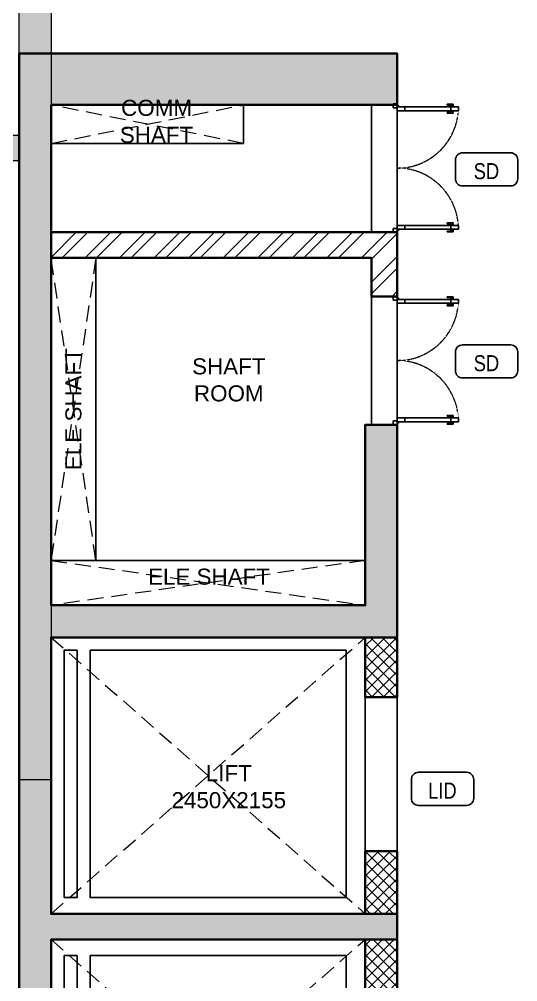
# Model space of a CAD drawing. Header units: millimetres. Extents: x 94643 to 134206, y 115494 to 180803.
# Drawn here: x 111212 to 115100, y 141644 to 149146 of the extents above; entities that cross this region are included whole.
import ezdxf
from ezdxf.enums import TextEntityAlignment as Align

# ---------------------------------------------------------------- set-up
doc = ezdxf.new("R2010")
doc.units = ezdxf.units.MM
doc.linetypes.add('( Hidden )', pattern=[0.375, 0.25, -0.125])
doc.linetypes.add('Core & corridor$0$Core_FF & Typical_TD$0$DASHED', pattern=[0.75, 0.5, -0.25])
for name, color, linetype in [('A-Door', 11, 'Continuous'), ('A-Elevation 10', 8, 'Continuous'), ('A-Hatch', 252, 'Continuous'), ('A-Shaft', 8, 'Continuous'), ('A-Text Main', 44, 'Continuous')]:
    doc.layers.add(name, color=color, linetype=linetype)
doc.layers.add('A-Wall', color=240, linetype='Continuous', lineweight=35)
doc.styles.add('2024-08-29_TOWER-A$0$simplex-0.8', font='simplex.shx', dxfattribs={"width": 0.8})
doc.styles.add('ARIAL', font='ARIALN.TTF')
doc.styles.add('Core & corridor$0$Standard', font='arial.ttf')

# ---------------------------------------------------------------- blocks, each defined once
blk = doc.blocks.new('Core & corridor$0$Core_FF & Typical_TD$0$bshdj')
for p, q in [((-2287, 1074), (-2240, 1074)), ((-2287, 1074), (-2287, 968)), ((-2273, 968), (-2264, 1074)), ((-2265, 1054), (-2240, 1054)), ((-2240, 1168), (-2240, 75)), ((-2173, 1168), (-2240, 1168)), ((-2173, 1034), (-2240, 1034)), ((-2173, 75), (-2173, 1168)), ((-2127, 1074), (-2173, 1074)), ((-2148, 1054), (-2173, 1054)), ((-2140, 968), (-2150, 1074)), ((-2127, 1074), (-2127, 968)), ((-167, 1074), (-167, 968)), ((-167, 1074), (-120, 1074)), ((-153, 968), (-143, 1074)), ((-145, 1054), (-120, 1054)), ((-120, 75), (-120, 1168)), ((-120, 1168), (-53, 1168)), ((-120, 1034), (-53, 1034)), ((-53, 1168), (-53, 75)), ((-7, 1074), (-53, 1074)), ((-28, 1054), (-53, 1054)), ((-20, 968), (-30, 1074)), ((-7, 1074), (-7, 968)), ((-2287, 968), (-2273, 968)), ((-2127, 968), (-2140, 968)), ((-167, 968), (-153, 968)), ((-7, 968), (-20, 968)), ((-2173, 208), (-2240, 208)), ((-120, 208), (-53, 208)), ((-2293, 0), (-2293, 75)), ((-2293, 75), (-2240, 75)), ((-2227, 0), (-2293, 0)), ((-2273, 88), (-2233, 88)), ((-2253, 108), (-2253, 68)), ((-2240, 75), (-2240, 67)), ((-2240, 75), (-2173, 75)), ((-2240, 67), (-2227, 67)), ((-2227, 67), (-2227, 0)), ((-53, 75), (-120, 75)), ((-120, 75), (-120, 75)), ((-67, 67), (-67, 0)), ((-53, 67), (-67, 67)), ((-67, 0), (0, 0)), ((-20, 88), (-60, 88)), ((0, 75), (-53, 75)), ((-53, 75), (-53, 67)), ((-40, 108), (-40, 68)), ((0, 0), (0, 75))]:
    blk.add_line(p, q)
for centre in [(-2253, 88), (-40, 88)]:
    blk.add_circle(centre, 13.3)
at = {"linetype": 'Core & corridor$0$Core_FF & Typical_TD$0$DASHED', "lineweight": 0}
for centre, start, end in [((-2243, 73), 0.0822, 86.3506), ((-50, 73), 93.6494, 179.9178)]:
    blk.add_arc(centre, 1097, start, end, dxfattribs=at)
blk = doc.blocks.new('Core & corridor$0$A$C436b777d')
at = {"layer": 'A-Elevation 10'}
h = blk.add_hatch(dxfattribs=at)
h.set_pattern_fill('ANSI32', color=8, scale=20)
h.set_pattern_definition([(45, (27573.86, 93), (-134.7038, 134.7038), []), (45, (27663.66, 93), (-134.7038, 134.7038), [])])
h.paths.add_polyline_path([(250.2, -4265), (2750, -4265), (2750, -4565), (2950, -4565), (2950, -4065), (250.1, -4065)])
at = {"layer": 'A-Hatch'}
h = blk.add_hatch(color=256, dxfattribs=at)
h.dxf.hatch_style = 1
h.paths.add_polyline_path([(250, -3072.7), (2950, -3072.6), (2950, -2672.7), (0.5, -2672.7), (0.5, -12132.6), (2950, -12132.7), (2950, -11732.7), (250.5, -11732.7), (250.5, -9577.7), (2950, -9577.7), (2950, -9377.8), (250.5, -9377.7), (250.5, -7222.7), (2950, -7222.7), (2950, -5565), (2700, -5565), (2700.2, -6972.7), (250.5, -6972.7)])
h.paths.add_polyline_path([(3300, 6580.6), (3300, 9502.1), (3500, 9502.1), (3500.1, 35), (0.4, 35), (0.5, 6682.1), (250, 6682.1), (250.5, 435), (3300.5, 435)])
edge = h.paths.add_edge_path()
edge.add_line((3300, 14502.1), (2580, 14502.1))
edge.add_line((2580, 14502.1), (2580, 15744))
edge.add_line((2580, 15744), (3500, 15744))
edge.add_line((3500, 15744), (3500, 16044))
edge.add_line((3500, 16044), (2380, 16044))
edge.add_line((2380, 16044), (2380, 14502.1))
edge.add_line((2380, 14502.1), (0.5, 14502.1))
edge.add_line((0.5, 14502.1), (0.5, 7866.6))
edge.add_line((0.5, 7866.6), (250.5, 7866.6))
edge.add_line((250.5, 7866.6), (250.5, 14102.1))
edge.add_line((250.5, 14102.1), (2380, 14102.1))
edge.add_line((2380, 14102.1), (2380, 10852.1))
edge.add_line((2380, 10852.1), (2580, 10852.1))
edge.add_line((2580, 10852.1), (2580, 14102.1))
edge.add_line((2580, 14102.1), (3300, 14102.1))
edge.add_line((3300, 14102.1), (3300, 10702.1))
edge.add_line((3300, 10702.1), (3500, 10702.1))
edge.add_line((3500, 10702.1), (3500, 14502.1))
edge.add_line((3500, 14502.1), (2580, 14502.1))
h = blk.add_hatch(dxfattribs=at)
h.set_pattern_fill('ANSI37', color=256, scale=20)
h.set_pattern_definition([(45, (27573.86, 93), (-44.90128, 44.90128), []), (135, (27573.86, 93), (-44.90128, -44.90128), [])])
h.paths.add_polyline_path([(2700, -11267.7), (2950, -11267.7), (2950, -11732.7), (2700, -11732.7)])
h.paths.add_polyline_path([(2700, -9577.7), (2950, -9577.7), (2950, -10067.7), (2700, -10067.7)])
h.paths.add_polyline_path([(2700, -8887.7), (2950, -8887.7), (2950, -9377.7), (2700, -9377.7)])
h.paths.add_polyline_path([(2950, -7687.7), (2700, -7687.7), (2700, -7222.7), (2950, -7222.7)])
at = {"layer": 'A-Elevation 10'}
for points in [[(250, -3072.7), (1750, -3072.6), (1750, -3372.6), (250, -3372.6)], [(250, -6622.7), (250.2, -4265), (600, -4265), (600, -6622.7)], [(250, -6622.7), (2700, -6622.7), (2700.2, -6972.7), (250, -6972.7)], [(351.7, -9251), (453.3, -9251), (453.3, -7322.7), (351.7, -7322.7)], [(555, -7322.7), (555, -9251), (2550, -9251), (2550, -7322.7)], [(351.7, -11631), (453.3, -11631), (453.3, -9702.7), (351.7, -9702.7)], [(555, -9702.7), (555, -11631), (2550, -11631), (2550, -9702.7)]]:
    blk.add_lwpolyline(points, close=True, dxfattribs=at)
at = {"layer": 'A-Elevation 10', "color": 8}
for points in [[(2950, -4065), (2750, -4065), (2750, -3072.6), (2950, -3072.6)], [(2950, -5565), (2750, -5565), (2750, -4565), (2950, -4565)], [(2950, -8887.7), (2700, -8887.7), (2700, -7687.7), (2950, -7687.7)]]:
    blk.add_lwpolyline(points, close=True, dxfattribs=at)
at = {"layer": 'A-Shaft', "linetype": '( Hidden )', "lineweight": 0, "ltscale": 500}
for points in [[(250, -3372.6), (1750, -3072.6)], [(1750, -3372.6), (250, -3072.7)], [(600, -6622.6), (250.2, -4265)], [(600, -4265), (250.4, -6622.7)], [(250.4, -6622.7), (2700.2, -6972.7)], [(2700, -6622.7), (250.5, -6972.7)], [(250.5, -7222.7), (2700, -9377.7)], [(250.5, -9377.7), (2700, -7222.7)], [(250, -11732.7), (2700, -9577.7)], [(250.5, -9577.7), (2700, -11732.7)]]:
    blk.add_lwpolyline(points, dxfattribs=at)
at = {"layer": 'A-Wall'}
blk.add_lwpolyline([(250, -3072.7), (2950, -3072.6), (2950, -2672.7), (0.5, -2672.7), (0.5, -12132.6), (2950, -12132.7), (2950, -11732.7), (250.5, -11732.7), (250.5, -9577.7), (2950, -9577.7), (2950, -9377.8), (250.5, -9377.7), (250.5, -7222.7), (2950, -7222.7), (2950, -5565), (2700, -5565), (2700.2, -6972.7), (250.5, -6972.7), (250, -3072.7)], dxfattribs=at)
for points in [[(250.2, -4265), (2750, -4265), (2750, -4565), (2950, -4565), (2950, -4065), (250.1, -4065)], [(2950, -7687.7), (2700, -7687.7), (2700, -7222.7), (2950, -7222.7)], [(2700, -8887.7), (2950, -8887.7), (2950, -9377.7), (2700, -9377.7)], [(2700, -9577.7), (2950, -9577.7), (2950, -10067.7), (2700, -10067.7)]]:
    blk.add_lwpolyline(points, close=True, dxfattribs=at)
at = {"layer": 'A-Door', "ltscale": 5, "xscale": 0.4360358486785192, "yscale": 0.4360358486785192, "zscale": 0.4360358486785192, "rotation": 269.9999997500177}
for p in [(2917.3, -4065), (2917.3, -5565)]:
    blk.add_blockref('Core & corridor$0$Core_FF & Typical_TD$0$bshdj', p, dxfattribs=at)
at = {"layer": 'A-Text Main', "char_height": 125, "width": 950.15, "attachment_point": 5, "line_spacing_factor": 1.010232, "style": 'Core & corridor$0$Standard'}
for s, insert in [('COMM SHAFT ', (1072.7, -3201.4)), ('SHAFT ROOM', (1635.9, -5216.4)), ('ELE SHAFT ', (1481.6, -6750.2)), ('LIFT \\P2450X2155', (1635.9, -8387.1))]:
    blk.add_mtext(s, dxfattribs=dict(at, insert=insert))
at = {"layer": 'A-Text Main', "insert": (425.1, -5443.8), "char_height": 125, "width": 950.15, "attachment_point": 5, "rotation": 90, "line_spacing_factor": 1.010232, "style": 'Core & corridor$0$Standard'}
blk.add_mtext('ELE SHAFT ', dxfattribs=at)
blk = doc.blocks.new('2024-08-29_TOWER-A$0$WNTG')
at = {"layer": 'A-Text Main'}
blk.add_lwpolyline([(-187.8, 246.2), (187.8, 246.2, -0.414214), (242.8, 191.2), (242.8, 43.3, -0.414214), (187.8, -11.7), (-187.8, -11.7, -0.414214), (-242.8, 43.3), (-242.8, 191.2, -0.414214)], format="xyb", close=True, dxfattribs=at)
at = {"layer": 'A-Text Main', "style": '2024-08-29_TOWER-A$0$simplex-0.8', "width": 0.8}
blk.add_attdef('WNTG', text='', height=150, dxfattribs=at).set_placement((-1.6, 43), align=Align.CENTER)
blk = doc.blocks.new('Core & corridor')
at = {"ltscale": 300}
blk.add_blockref('Core & corridor$0$A$C436b777d', (10594.6, 28627.2), dxfattribs=at)
at = {"layer": 'A-Text Main'}
ref = blk.add_blockref('2024-08-29_TOWER-A$0$WNTG', (14241.1, 25169.4), dxfattribs=dict(at, xscale=-1, rotation=180))
ref.add_attrib('WNTG', 'SD', dxfattribs={"height": 125, "style": 'ARIAL'}).set_placement((14239.5, 24976), align=Align.CENTER)
ref = blk.add_blockref('2024-08-29_TOWER-A$0$WNTG', (14241.1, 23672.7), dxfattribs=dict(at, xscale=-1, rotation=180))
ref.add_attrib('WNTG', 'SD', dxfattribs={"height": 125, "style": 'ARIAL'}).set_placement((14239.5, 23479.3), align=Align.CENTER)
ref = blk.add_blockref('2024-08-29_TOWER-A$0$WNTG', (13897.5, 20341), dxfattribs=dict(at, xscale=-1, rotation=180))
ref.add_attrib('WNTG', 'LID', dxfattribs={"height": 125, "style": 'ARIAL'}).set_placement((13895.9, 20147.5), align=Align.CENTER)
blk = doc.blocks.new('Unit-4')
at = {"layer": 'A-Hatch', "linetype": 'Continuous'}
h = blk.add_hatch(color=256, dxfattribs=at)
h.dxf.hatch_style = 1
h.paths.add_polyline_path([(5629.5, 8735.7), (5629.5, 13200), (6430, 13200), (6430, 12950), (5829.5, 12950), (5829.5, 8735.7)])
h.paths.add_polyline_path([(4159.5, 12950), (4159.5, 13200), (0, 13200), (0, 12135), (250, 12135), (250, 12950)])
h.paths.add_polyline_path([(7179.6, 12950), (8149.6, 12950), (8149.6, 13200), (7179.6, 13200)])
h.paths.add_polyline_path([(10800, 8935.7), (10800, 12950), (10000, 12950), (10000, 13200), (11050, 13200), (11050, 8367.3), (10800, 8367.3), (10800, 8735.7), (7340, 8735.7), (7340, 8935.7)])
h.paths.add_polyline_path([(7275, 4825), (7275, 5025), (10800, 5025), (10800, 7167.3), (11050, 7167.3), (11050, 4825), (11050, 0), (10800, 0), (10800, 4825)])
h.paths.add_polyline_path([(3030, 4825), (250, 4825), (250, 1775), (0, 1775), (0, 5075), (2885, 5075), (2885, 5025), (3030, 5025)])
h.paths.add_polyline_path([(5875, 0), (5875, 5025), (6075, 5025), (6075, 250), (9224.5, 250), (9225, 2124.7), (9325, 2124.7), (9325, 0)])
h.paths.add_polyline_path([(4279.5, 250), (4280, 0), (0, 0), (0, 250)])
at = {"layer": 'A-Wall', "lineweight": 0}
blk.add_lwpolyline([(7275, 4825), (7275, 5025), (10800, 5025), (10800, 7167.3), (11050, 7167.3), (11050, 4825), (11050, 0), (10800, 0), (10800, 4825)], close=True, dxfattribs=at)

msp = doc.modelspace()

# ---------------------------------------------------------------- block references
at = {"linetype": 'Continuous'}
msp.add_blockref('Core & corridor', (100615.6, 122923.7), dxfattribs=at)

# ---------------------------------------------------------------- next in the draw order: block references
msp.add_blockref('Unit-4', (100410.8, 143217.3), dxfattribs=at)

doc.saveas('drawing.dxf')
